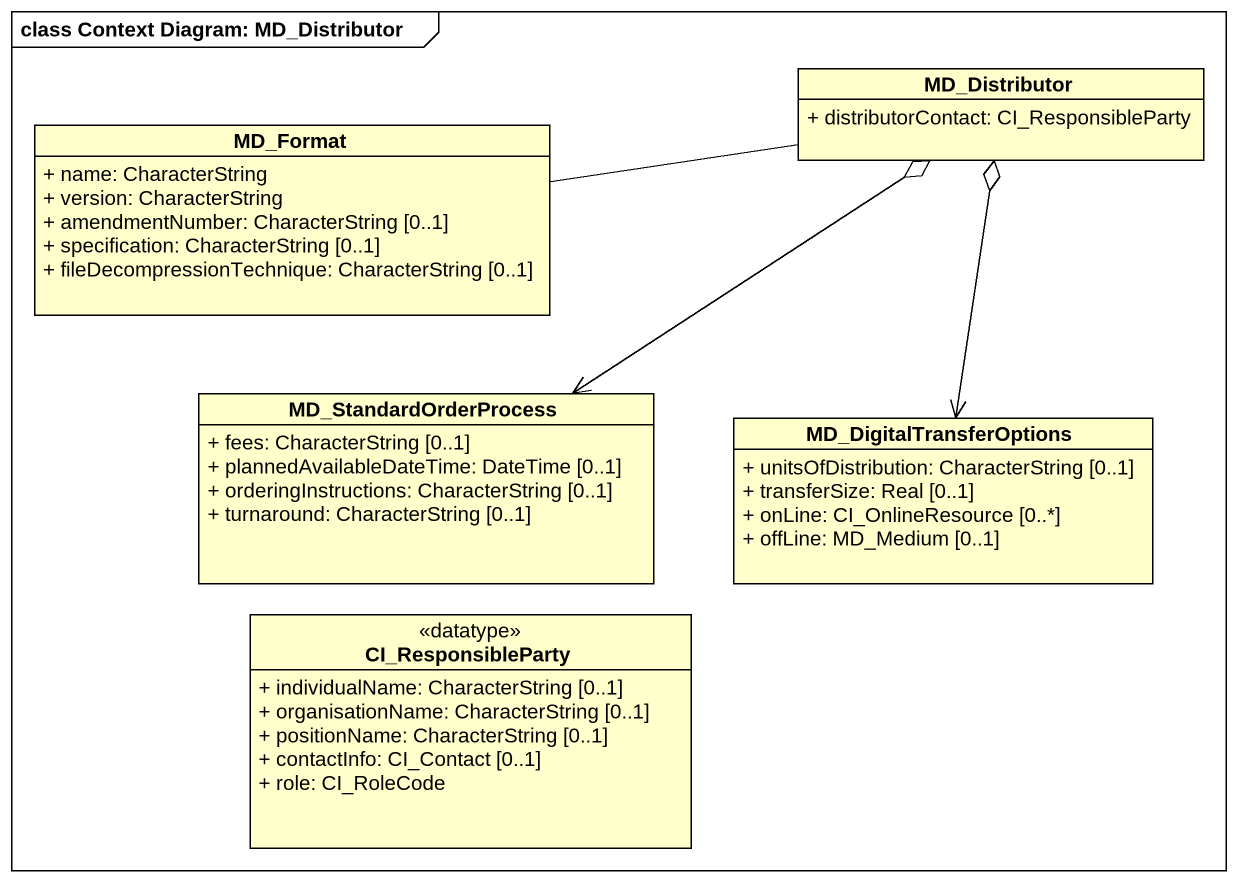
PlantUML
@startuml
mainframe class Context Diagram: MD_Distributor
hide circle
hide empty members
skinparam classAttributeIconSize 0
class MD_Format {
  + name: CharacterString
  + version: CharacterString
  + amendmentNumber: CharacterString [0..1]
  + specification: CharacterString [0..1]
  + fileDecompressionTechnique: CharacterString [0..1]
}
class MD_Distributor {
  + distributorContact: CI_ResponsibleParty
}
class MD_StandardOrderProcess {
  + fees: CharacterString [0..1]
  + plannedAvailableDateTime: DateTime [0..1]
  + orderingInstructions: CharacterString [0..1]
  + turnaround: CharacterString [0..1]
}
class MD_DigitalTransferOptions {
  + unitsOfDistribution: CharacterString [0..1]
  + transferSize: Real [0..1]
  + onLine: CI_OnlineResource [0..*]
  + offLine: MD_Medium [0..1]
}
class CI_ResponsibleParty <<datatype>> {
  + individualName: CharacterString [0..1]
  + organisationName: CharacterString [0..1]
  + positionName: CharacterString [0..1]
  + contactInfo: CI_Contact [0..1]
  + role: CI_RoleCode
}
MD_Distributor -left- MD_Format
MD_Distributor o--> MD_StandardOrderProcess
MD_Distributor o--> MD_DigitalTransferOptions
@enduml
